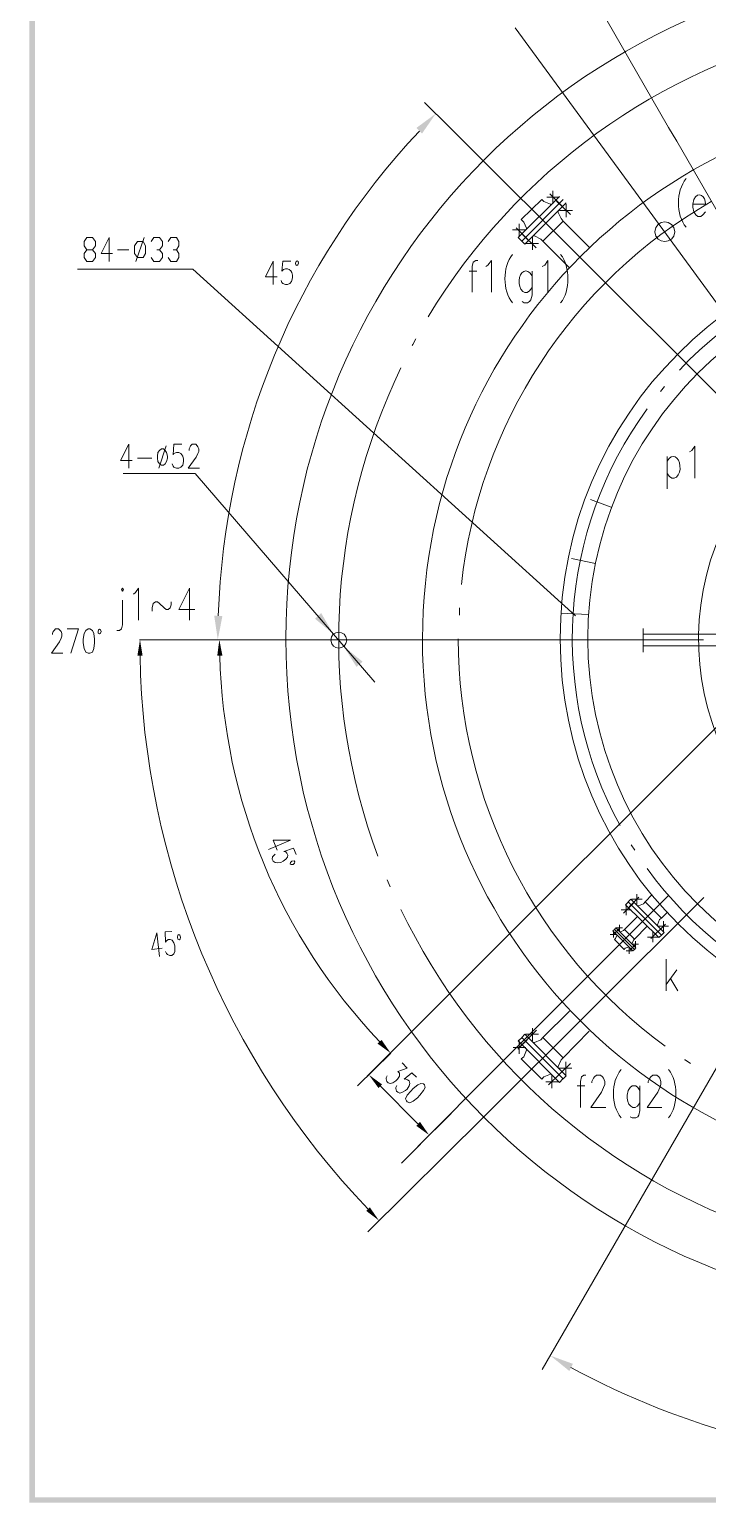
# Model space of a CAD drawing. Header units: millimetres. Extents: x 0 to 1648, y 27 to 2331.
# Drawn here: x 78 to 316, y 27 to 545 of the extents above; entities that cross this region are included whole.
import ezdxf

# ---------------------------------------------------------------- set-up
doc = ezdxf.new("R2010")
doc.units = ezdxf.units.MM
doc.layers.add('1', color=7, linetype='Continuous')

msp = doc.modelspace()

# ---------------------------------------------------------------- hatches: boundary and pattern name
h = msp.add_hatch(color=0)
h.dxf.hatch_style = 2
h.paths.add_polyline_path([(77.94, 27.231732), (79.92, 29.031732), (77.94, 2331.231732)])
h = msp.add_hatch(color=0)
h.dxf.hatch_style = 2
h.paths.add_polyline_path([(79.92, 29.031732), (77.94, 2331.231732), (79.92, 2329.431732)])
h = msp.add_hatch(color=0)
h.dxf.hatch_style = 2
h.paths.add_polyline_path([(214.02, 510.711732), (216, 508.731732), (220.86, 515.751732)])
h = msp.add_hatch(color=0)
h.dxf.hatch_style = 2
h.paths.add_polyline_path([(145.8, 338.991732), (142.92, 339.171732), (144.18, 330.711732)])
h = msp.add_hatch(color=0)
h.dxf.hatch_style = 2
h.paths.add_polyline_path([(178.38, 338.091732), (180.54, 340.071732), (184.86, 332.691732)])
h = msp.add_hatch(color=0)
h.dxf.hatch_style = 2
h.paths.add_polyline_path([(115.92, 325.131732), (117.72, 325.131732), (116.82, 330.711732)])
h = msp.add_hatch(color=0)
h.dxf.hatch_style = 2
h.paths.add_polyline_path([(144, 325.131732), (145.8, 325.131732), (144.72, 330.711732)])
h = msp.add_hatch(color=0)
h.dxf.hatch_style = 2
h.paths.add_polyline_path([(192.96, 321.171732), (195.12, 322.971732), (188.46, 328.371732)])
h = msp.add_hatch(color=0)
h.dxf.hatch_style = 2
h.paths.add_polyline_path([(201.78, 189.951732), (200.34, 188.691732), (205.02, 185.271732)])
h = msp.add_hatch(color=0)
h.dxf.hatch_style = 2
h.paths.add_polyline_path([(201.96, 174.291732), (200.7, 173.031732), (197.28, 177.711732)])
h = msp.add_hatch(color=0)
h.dxf.hatch_style = 2
h.paths.add_polyline_path([(215.28, 161.151732), (214.02, 159.711732), (218.52, 156.471732)])
h = msp.add_hatch(color=0)
h.dxf.hatch_style = 2
h.paths.add_polyline_path([(197.64, 131.091732), (196.38, 129.831732), (200.88, 126.411732)])
h = msp.add_hatch(color=0)
h.dxf.hatch_style = 2
h.paths.add_polyline_path([(267.84, 73.491732), (269.1, 76.011732), (261.18, 78.891732)])
h = msp.add_hatch(color=0)
h.dxf.hatch_style = 2
h.paths.add_polyline_path([(1647.54, 27.231732), (1645.56, 29.031732), (77.94, 27.231732)])
h = msp.add_hatch(color=0)
h.dxf.hatch_style = 2
h.paths.add_polyline_path([(1645.56, 29.031732), (77.94, 27.231732), (79.92, 29.031732)])

# ---------------------------------------------------------------- linework, layer by layer
at = {"layer": '1', "color": 0, "lineweight": 5}
for points in [[(302.76, 510.891732), (272.52, 563.451732)], [(406.44, 330.711732), (340.02, 421.251732), (315.18, 455.271732), (248.76, 545.991732)], [(225.54, 511.071732), (216.9, 519.711732)], [(229.5, 507.111732), (225.54, 511.071732)], [(305.64, 506.031732), (302.76, 510.891732)], [(229.5, 507.111732), (406.44, 330.711732)], [(367.02, 399.471732), (305.64, 506.031732)], [(261, 487.491732), (265.14, 483.351732)], [(262.08, 488.571732), (262.08, 484.071732)], [(249.84, 472.191732), (264.42, 486.591732)], [(258.12, 485.511732), (250.92, 478.491732)], [(266.76, 484.431732), (252.18, 469.851732), (251.1, 470.931732), (265.68, 485.511732)], [(258.12, 485.511732), (258.84, 484.791732), (261.18, 483.891732), (261.54, 483.711732), (261.72, 483.891732)], [(264.42, 486.411732), (259.92, 486.411732)], [(268.2, 480.291732), (263.34, 484.971732)], [(266.76, 483.891732), (266.76, 479.391732)], [(250.2, 477.051732), (250.2, 472.551732)], [(250.92, 478.491732), (251.82, 477.591732), (252.72, 475.431732)], [(265.68, 477.951732), (258.48, 470.931732), (267.84, 461.571732)], [(264.06, 481.731732), (263.88, 481.371732), (263.88, 481.011732), (264.96, 478.851732), (265.68, 477.951732)], [(268.92, 481.731732), (264.42, 481.731732)], [(274.86, 468.771732), (265.68, 477.951732)], [(98.1, 463.731732), (97.2, 465.171732), (97.2, 466.611732), (98.1, 467.871732), (100.08, 467.871732), (101.16, 469.311732), (101.16, 470.751732), (100.08, 472.191732), (98.1, 472.191732), (97.2, 470.751732), (97.2, 469.311732), (98.1, 467.871732)], [(107.1, 466.611732), (103.14, 466.611732), (106.02, 472.191732), (106.02, 463.731732)], [(115.38, 463.731732), (118.26, 472.191732)], [(120.78, 470.751732), (121.68, 472.191732), (123.66, 472.191732), (124.74, 470.751732), (124.74, 469.311732), (123.66, 467.871732), (122.76, 467.871732)], [(126.72, 470.751732), (127.62, 472.191732), (129.6, 472.191732), (130.5, 470.751732), (130.5, 469.311732), (129.6, 467.871732), (128.52, 467.871732)], [(252.36, 474.891732), (247.86, 474.891732)], [(249.12, 475.611732), (253.26, 471.471732)], [(251.1, 470.931732), (249.84, 472.191732)], [(256.14, 468.591732), (251.46, 473.091732)], [(252.54, 474.891732), (252.72, 475.071732), (252.72, 475.431732)], [(255.6, 472.731732), (255.24, 472.731732), (254.88, 472.551732)], [(254.88, 472.371732), (254.88, 467.871732)], [(255.6, 472.731732), (257.76, 471.651732), (258.48, 470.931732)], [(100.08, 467.871732), (101.16, 466.611732), (101.16, 465.171732), (100.08, 463.731732), (98.1, 463.731732)], [(108.9, 467.871732), (112.86, 467.871732)], [(115.92, 465.171732), (114.84, 466.611732), (114.84, 469.311732), (115.92, 470.751732), (117.9, 470.751732), (118.8, 469.311732), (118.8, 466.611732), (117.9, 465.171732), (115.92, 465.171732)], [(123.66, 467.871732), (124.74, 466.611732), (124.74, 465.171732), (123.66, 463.731732), (121.68, 463.731732), (120.78, 465.171732)], [(129.6, 467.871732), (130.5, 466.611732), (130.5, 465.171732), (129.6, 463.731732), (127.62, 463.731732), (126.72, 465.171732)], [(257.04, 470.031732), (252.54, 470.031732)], [(163.62, 463.911732), (160.92, 458.331732), (165.06, 458.331732)], [(163.62, 463.911732), (163.62, 455.631732)], [(235.62, 464.091732), (234.9, 464.091732), (234, 463.551732), (233.64, 461.931732), (233.64, 452.931732)], [(238.5, 461.931732), (239.22, 462.471732), (240.48, 464.091732), (240.48, 452.931732)], [(258.3, 461.931732), (259.2, 462.471732), (260.28, 464.091732), (260.28, 452.931732)], [(135.36, 461.031732), (94.86, 461.031732)], [(270, 339.171732), (135.36, 461.031732)], [(232.56, 460.311732), (235.26, 460.311732)], [(254.7, 460.311732), (254.7, 451.851732), (254.34, 450.231732), (253.8, 449.691732), (253.08, 449.151732), (252, 449.151732), (251.28, 449.691732)], [(213.84, 436.551732), (212.76, 434.571732), (212.58, 434.211732)], [(301.32, 419.811732), (299.88, 418.011732)], [(112.86, 399.471732), (109.98, 393.711732), (114.12, 393.711732)], [(112.86, 399.471732), (112.86, 391.011732)], [(131.58, 399.471732), (128.7, 399.471732), (128.52, 395.691732), (128.7, 396.231732), (129.6, 396.591732), (130.5, 396.591732), (131.22, 396.231732), (131.94, 395.331732), (132.12, 394.251732), (132.12, 393.351732), (131.94, 392.091732), (131.22, 391.371732), (130.5, 391.011732), (129.6, 391.011732), (128.7, 391.371732), (128.52, 391.731732), (128.16, 392.631732)], [(134.1, 397.311732), (134.1, 397.851732), (134.46, 398.571732), (134.64, 398.931732), (135.18, 399.471732), (136.44, 399.471732), (136.98, 398.931732), (137.16, 398.571732), (137.52, 397.851732), (137.52, 396.951732), (137.16, 396.231732), (136.62, 394.971732), (133.74, 391.011732), (137.7, 391.011732)], [(115.92, 394.611732), (120.96, 394.611732)], [(124.38, 397.851732), (123.66, 397.311732), (123.12, 396.591732), (122.94, 395.331732), (122.94, 394.611732), (123.12, 393.351732), (123.66, 392.631732), (124.38, 392.091732), (125.1, 392.091732), (125.64, 392.631732), (126.18, 393.351732), (126.54, 394.611732), (126.54, 395.331732), (126.18, 396.591732), (125.64, 397.311732), (125.1, 397.851732), (124.38, 397.851732)], [(126, 398.931732), (123.48, 391.011732)], [(302.22, 395.151732), (302.22, 383.811732)], [(310.14, 396.771732), (310.86, 397.311732), (311.94, 398.751732), (311.94, 387.591732)], [(110.88, 389.211732), (136.08, 389.211732)], [(199.44, 315.771732), (136.26, 389.211732)], [(282.6, 377.331732), (275.22, 380.031732)], [(277.02, 357.531732), (268.56, 359.331732)], [(110.34, 348.351732), (110.7, 347.811732), (111.06, 348.351732), (110.7, 348.891732), (110.34, 348.351732)], [(114.48, 346.731732), (115.2, 347.271732), (116.28, 348.891732), (116.28, 337.551732)], [(134.28, 348.891732), (130.5, 341.331732), (136.08, 341.331732)], [(134.28, 348.891732), (134.28, 337.551732)], [(110.7, 344.571732), (110.7, 335.931732), (110.34, 334.491732), (109.62, 333.951732), (108.72, 333.951732)], [(121.14, 340.791732), (121.14, 341.871732), (121.5, 343.491732), (122.22, 344.031732), (122.94, 344.031732), (123.66, 343.491732), (125.28, 341.871732), (126, 341.331732), (126.72, 341.331732), (127.44, 341.871732), (127.8, 342.951732), (127.8, 344.031732)], [(229.14, 341.871732), (229.14, 339.351732)], [(274.5, 339.531732), (264.96, 340.071732)], [(86.04, 332.511732), (86.04, 332.871732), (86.22, 333.591732), (86.58, 333.951732), (87.12, 334.491732), (88.2, 334.491732), (88.74, 333.951732), (89.1, 333.591732), (89.28, 332.871732), (89.28, 331.971732), (89.1, 331.251732), (88.56, 329.991732), (85.68, 326.031732), (89.64, 326.031732)], [(92.52, 326.031732), (95.22, 334.491732), (91.26, 334.491732)], [(98.64, 334.491732), (97.74, 333.951732), (97.2, 332.871732), (96.84, 330.891732), (96.84, 329.631732), (97.2, 327.651732), (97.74, 326.391732), (98.64, 326.031732), (99.18, 326.031732), (100.08, 326.391732), (100.62, 327.651732), (100.8, 329.631732), (100.8, 330.891732), (100.62, 332.871732), (100.08, 333.951732), (99.18, 334.491732), (98.64, 334.491732)], [(293.76, 334.671732), (293.76, 326.391732)], [(337.32, 332.691732), (293.94, 332.691732)], [(149.04, 330.711732), (116.64, 330.711732)], [(149.22, 330.711732), (139.14, 330.711732)], [(149.22, 330.711732), (315, 330.711732)], [(350.28, 330.711732), (196.74, 177.171732)], [(337.32, 328.551732), (293.94, 328.551732)], [(169.74, 260.151732), (162, 256.911732)], [(169.74, 260.151732), (163.62, 260.151732), (165.06, 256.731732)], [(171.72, 255.111732), (170.82, 257.451732), (167.4, 256.191732), (167.94, 256.191732), (168.48, 255.651732), (168.84, 254.931732), (168.66, 254.211732), (168.12, 253.491732), (167.22, 252.771732), (166.32, 252.411732), (165.24, 252.231732), (164.34, 252.411732), (163.62, 252.771732), (163.26, 253.491732), (163.44, 254.391732), (163.8, 254.751732), (164.34, 255.291732)], [(289.62, 258.531732), (290.88, 256.731732)], [(203.76, 246.291732), (204.84, 243.771732)], [(233.1, 171.051732), (302.76, 240.711732)], [(315.18, 239.991732), (237.6, 162.771732)], [(287.64, 237.471732), (288.54, 238.371732)], [(289.44, 239.451732), (288.54, 238.551732)], [(288.54, 238.551732), (300.24, 226.851732)], [(292.32, 240.171732), (288.9, 236.751732)], [(301.14, 227.751732), (289.44, 239.451732)], [(289.8, 239.451732), (293.4, 239.451732)], [(291.6, 241.251732), (291.6, 237.651732)], [(294.48, 238.551732), (293.94, 237.831732), (292.14, 237.111732)], [(297, 241.071732), (294.48, 238.551732)], [(294.48, 238.551732), (300.24, 232.791732)], [(286.02, 235.671732), (289.62, 235.671732)], [(286.92, 234.591732), (290.34, 238.011732)], [(291.78, 233.331732), (287.28, 228.831732)], [(299.34, 225.951732), (287.64, 237.471732)], [(287.82, 237.471732), (287.82, 233.871732)], [(291.6, 237.291732), (291.78, 237.111732), (292.14, 237.111732)], [(302.22, 234.771732), (300.24, 232.791732)], [(127.98, 228.111732), (125.64, 227.931732), (125.82, 224.331732), (126, 224.691732), (126.72, 225.231732), (127.44, 225.231732), (128.16, 225.051732), (128.7, 224.151732), (129.06, 223.071732), (129.06, 222.351732), (129.06, 221.091732), (128.7, 220.191732), (127.98, 219.651732), (127.26, 219.651732), (126.54, 220.011732), (126.18, 220.371732), (125.82, 221.091732)], [(283.14, 228.291732), (283.68, 228.831732)], [(290.16, 221.271732), (283.14, 228.291732)], [(283.32, 228.111732), (283.32, 225.951732)], [(283.5, 227.211732), (284.76, 228.471732)], [(284.22, 229.371732), (283.68, 228.831732)], [(283.68, 228.831732), (290.7, 221.811732)], [(285.3, 229.011732), (284.04, 227.751732)], [(291.24, 222.351732), (284.22, 229.371732)], [(284.4, 229.371732), (286.56, 229.371732)], [(285.48, 230.451732), (285.48, 228.291732)], [(285.66, 228.111732), (285.66, 227.931732), (285.84, 227.931732)], [(287.28, 228.831732), (286.92, 228.471732), (285.84, 227.931732)], [(287.28, 228.831732), (290.7, 225.411732), (295.2, 229.911732)], [(296.46, 225.591732), (301.68, 230.631732)], [(300.24, 232.791732), (299.52, 232.251732), (298.8, 230.451732), (298.8, 230.091732), (298.98, 229.911732)], [(299.16, 229.911732), (302.76, 229.911732)], [(300.96, 231.711732), (300.96, 228.111732)], [(122.76, 227.571732), (120.96, 221.811732), (124.56, 222.171732)], [(122.76, 227.571732), (123.66, 219.291732)], [(282.24, 227.031732), (284.4, 227.031732)], [(283.68, 225.231732), (284.04, 225.591732)], [(283.68, 225.231732), (287.1, 221.811732)], [(284.04, 225.591732), (284.58, 226.671732)], [(284.58, 226.671732), (284.58, 226.851732), (284.4, 226.851732)], [(289.26, 221.631732), (290.52, 222.891732)], [(290.88, 223.251732), (289.62, 221.991732)], [(289.98, 223.971732), (289.8, 223.791732), (289.98, 223.611732)], [(290.34, 225.051732), (289.98, 223.971732)], [(289.98, 223.611732), (292.14, 223.611732)], [(290.7, 225.411732), (290.34, 225.051732)], [(291.06, 224.691732), (291.06, 222.531732)], [(295.38, 226.131732), (298.98, 226.131732)], [(297.18, 227.931732), (297.18, 224.331732)], [(300.24, 226.851732), (299.34, 225.951732)], [(300.24, 226.851732), (301.14, 227.751732)], [(287.1, 221.811732), (287.46, 222.171732)], [(287.46, 222.171732), (288.54, 222.531732)], [(287.82, 221.271732), (289.98, 221.271732)], [(288.9, 222.531732), (288.72, 222.711732), (288.54, 222.531732)], [(288.9, 222.351732), (288.9, 220.191732)], [(290.7, 221.811732), (290.16, 221.271732)], [(290.7, 221.811732), (291.24, 222.351732)], [(301.86, 218.391732), (301.86, 207.231732)], [(305.64, 214.611732), (301.86, 209.391732)], [(337.86, 211.731732), (258.3, 74.031732)], [(303.48, 211.371732), (306, 207.231732)], [(267.84, 200.031732), (258.48, 190.851732)], [(256.32, 193.371732), (249.66, 186.711732)], [(252.18, 191.931732), (251.1, 190.851732)], [(266.76, 177.351732), (252.18, 191.931732)], [(252.54, 191.931732), (257.04, 191.931732)], [(254.88, 194.091732), (254.88, 189.591732)], [(274.86, 193.011732), (265.68, 183.651732)], [(248.04, 187.251732), (252.54, 187.251732)], [(249.84, 189.591732), (251.1, 190.671732)], [(264.42, 175.011732), (249.84, 189.591732)], [(250.2, 189.591732), (250.2, 185.091732)], [(250.56, 187.611732), (253.26, 190.311732)], [(251.1, 190.851732), (265.68, 176.271732)], [(252.72, 186.351732), (252.72, 186.531732), (252.72, 186.891732)], [(254.88, 189.231732), (255.24, 189.051732), (255.6, 189.051732)], [(258.48, 190.851732), (257.76, 189.951732), (255.6, 189.051732)], [(258.48, 190.851732), (265.68, 183.651732)], [(205.02, 185.271732), (193.32, 173.751732)], [(208.98, 181.851732), (210.78, 180.051732), (207.54, 178.791732), (208.08, 178.251732), (208.08, 177.711732), (208.08, 177.171732), (207.36, 176.091732), (206.82, 175.551732), (205.74, 174.831732), (204.84, 174.651732), (204.12, 174.831732), (203.58, 175.371732), (203.4, 176.271732), (203.4, 176.631732), (203.76, 177.351732)], [(252.72, 186.351732), (251.82, 184.011732), (250.92, 183.291732)], [(250.92, 183.291732), (258.12, 176.091732)], [(260.46, 174.111732), (268.2, 181.671732)], [(265.68, 183.651732), (264.96, 182.931732), (263.88, 180.591732), (263.88, 180.411732), (264.06, 180.051732)], [(266.58, 182.211732), (266.58, 177.711732)], [(308.34, 182.931732), (308.52, 182.931732), (310.5, 181.671732)], [(214.02, 176.811732), (212.4, 178.431732), (209.7, 176.091732), (210.06, 176.271732), (210.96, 175.911732), (211.5, 175.551732), (211.68, 174.651732), (211.5, 173.751732), (210.78, 172.671732), (210.24, 172.131732), (209.16, 171.591732), (208.26, 171.231732), (207.54, 171.591732), (207, 171.951732), (206.82, 172.851732), (206.82, 173.211732), (207.18, 173.931732)], [(261.72, 177.711732), (261.54, 177.891732), (261.18, 177.891732), (258.84, 176.991732), (258.12, 176.091732)], [(261.72, 177.531732), (261.72, 173.031732)], [(264.24, 180.051732), (268.74, 180.051732)], [(265.5, 176.271732), (264.42, 175.011732)], [(265.68, 176.271732), (266.76, 177.351732)], [(273.6, 177.531732), (272.88, 177.531732), (272.16, 176.991732), (271.8, 175.371732), (271.8, 166.191732)], [(275.76, 174.831732), (275.76, 175.371732), (276.3, 176.451732), (276.66, 176.991732), (277.38, 177.531732), (278.82, 177.531732), (279.54, 176.991732), (279.9, 176.451732), (280.26, 175.371732), (280.26, 174.291732), (279.9, 173.211732), (279.18, 171.591732), (275.4, 166.191732), (280.62, 166.191732)], [(295.56, 174.831732), (295.56, 175.371732), (296.1, 176.451732), (296.46, 176.991732), (297.18, 177.531732), (298.62, 177.531732), (299.34, 176.991732), (299.7, 176.451732), (300.06, 175.371732), (300.06, 174.291732), (299.7, 173.211732), (298.98, 171.591732), (295.2, 166.191732), (300.42, 166.191732)], [(201.24, 173.751732), (214.56, 160.431732)], [(235.44, 173.391732), (208.8, 146.571732)], [(216.54, 174.471732), (215.64, 174.651732), (214.56, 174.111732), (212.94, 172.851732), (212.04, 171.951732), (210.78, 170.511732), (210.24, 169.251732), (210.6, 168.531732), (210.78, 168.171732), (211.68, 167.811732), (212.94, 168.351732), (214.38, 169.611732), (215.28, 170.511732), (216.54, 172.131732), (217.08, 173.211732), (216.9, 174.111732), (216.54, 174.471732)], [(259.56, 175.191732), (264.06, 175.191732)], [(270.54, 173.751732), (273.24, 173.751732)], [(292.68, 173.751732), (292.68, 165.111732), (292.32, 163.491732), (291.96, 162.951732), (291.24, 162.591732), (289.98, 162.591732), (289.26, 162.951732)], [(237.6, 162.771732), (196.92, 122.451732)], [(226.26, 164.031732), (214.56, 152.511732)]]:
    msp.add_lwpolyline(points, dxfattribs=at)
for points, knots in [([(644.76, 331.071732), (644.4, 462.831732), (538.2, 569.211732), (406.44, 569.391732), (274.68, 569.211732), (168.3, 462.831732), (168.12, 331.071732), (168.3, 199.311732), (274.5, 93.111732), (406.44, 92.751732), (538.2, 93.111732), (644.4, 199.131732), (644.76, 331.071732)], [0, 0, 0, 0, 1, 1, 1, 2, 2, 2, 3, 3, 3, 4, 4, 4, 4]), ([(596.7, 331.071732), (596.52, 436.371732), (511.74, 521.151732), (406.44, 521.331732), (301.14, 521.151732), (216.36, 436.371732), (216.18, 331.071732), (216.18, 225.771732), (301.14, 140.991732), (406.44, 140.811732), (511.56, 140.991732), (596.52, 225.771732), (596.7, 331.071732)], [0, 0, 0, 0, 1, 1, 1, 2, 2, 2, 3, 3, 3, 4, 4, 4, 4]), ([(311.22, 483.891732), (311.22, 483.891732), (315.72, 483.891732), (315.72, 483.891732), (315.9, 486.771732), (313.2, 488.751732), (311.58, 485.511732), (311.58, 485.511732), (311.22, 483.891732), (311.22, 483.891732), (311.22, 483.891732), (311.22, 482.811732), (311.22, 482.811732), (311.22, 482.811732), (311.58, 481.191732), (311.58, 481.191732), (311.58, 481.191732), (312.3, 480.111732), (312.3, 480.111732), (312.3, 480.111732), (313.02, 479.571732), (313.02, 479.571732), (313.02, 479.571732), (314.1, 479.571732), (314.1, 479.571732), (314.1, 479.571732), (314.82, 480.111732), (314.82, 480.111732), (314.82, 480.111732), (315.72, 481.191732), (315.72, 481.191732)], [0, 0, 0, 0, 1, 1, 1, 2, 2, 2, 3, 3, 3, 4, 4, 4, 5, 5, 5, 6, 6, 6, 7, 7, 7, 8, 8, 8, 9, 9, 9, 10, 10, 10, 10]), ([(304.92, 474.171732), (304.56, 478.851732), (298.26, 478.851732), (297.9, 474.171732), (298.26, 469.671732), (304.56, 469.671732), (304.92, 474.171732)], [0, 0, 0, 0, 1, 1, 1, 2, 2, 2, 2]), ([(548.64, 331.071732), (548.46, 409.731732), (485.28, 472.911732), (406.62, 473.091732), (328.14, 472.911732), (264.6, 409.551732), (264.6, 331.071732), (264.6, 252.591732), (328.14, 189.051732), (406.62, 189.051732), (485.28, 189.231732), (548.46, 252.411732), (548.64, 331.071732)], [0, 0, 0, 0, 1, 1, 1, 2, 2, 2, 3, 3, 3, 4, 4, 4, 4]), ([(169.92, 463.911732), (169.92, 463.911732), (167.04, 463.911732), (167.04, 463.911732), (167.04, 463.911732), (166.68, 460.311732), (166.68, 460.311732), (168.3, 462.291732), (170.82, 460.851732), (170.46, 457.971732), (170.46, 457.971732), (170.1, 456.711732), (170.1, 456.711732), (170.1, 456.711732), (169.56, 455.991732), (169.56, 455.991732), (169.56, 455.991732), (168.66, 455.631732), (168.66, 455.631732), (168.66, 455.631732), (167.94, 455.631732), (167.94, 455.631732), (167.94, 455.631732), (167.04, 455.991732), (167.04, 455.991732), (167.04, 455.991732), (166.68, 456.351732), (166.68, 456.351732), (166.68, 456.351732), (166.5, 457.071732), (166.5, 457.071732)], [0, 0, 0, 0, 1, 1, 1, 2, 2, 2, 3, 3, 3, 4, 4, 4, 5, 5, 5, 6, 6, 6, 7, 7, 7, 8, 8, 8, 9, 9, 9, 10, 10, 10, 10]), ([(172.62, 463.191732), (172.62, 464.271732), (171.54, 464.271732), (171.54, 463.191732), (171.54, 462.111732), (172.44, 462.111732), (172.62, 463.191732)], [0, 0, 0, 0, 1, 1, 1, 2, 2, 2, 2]), ([(254.7, 458.691732), (252.9, 462.111732), (250.2, 459.951732), (250.2, 457.071732), (249.66, 454.191732), (252.54, 450.591732), (254.7, 454.551732)], [0, 0, 0, 0, 1, 1, 1, 2, 2, 2, 2]), ([(538.56, 331.071732), (538.2, 404.151732), (479.52, 463.011732), (406.44, 463.191732), (333.36, 463.011732), (274.5, 404.151732), (274.32, 331.071732), (274.5, 257.991732), (333.18, 199.131732), (406.44, 198.951732), (479.52, 199.131732), (538.2, 257.991732), (538.56, 331.071732)], [0, 0, 0, 0, 1, 1, 1, 2, 2, 2, 3, 3, 3, 4, 4, 4, 4]), ([(302.22, 393.531732), (304.02, 396.771732), (306.54, 394.791732), (306.72, 391.911732), (307.26, 388.851732), (304.38, 385.251732), (302.22, 389.211732)], [0, 0, 0, 0, 1, 1, 1, 2, 2, 2, 2]), ([(103.14, 333.591732), (102.96, 334.671732), (102.06, 334.671732), (102.06, 333.591732), (101.88, 332.511732), (103.14, 332.511732), (103.14, 333.591732)], [0, 0, 0, 0, 1, 1, 1, 2, 2, 2, 2]), ([(189.54, 330.531732), (189.36, 334.311732), (183.96, 334.311732), (183.96, 330.531732), (184.14, 326.751732), (189.36, 326.931732), (189.54, 330.531732)], [0, 0, 0, 0, 1, 1, 1, 2, 2, 2, 2]), ([(170.28, 252.771732), (169.2, 252.231732), (169.56, 251.331732), (170.64, 251.691732), (171.72, 252.231732), (171.54, 253.311732), (170.28, 252.771732)], [0, 0, 0, 0, 1, 1, 1, 2, 2, 2, 2]), ([(129.96, 226.131732), (129.96, 224.871732), (131.22, 224.871732), (131.04, 226.131732), (130.86, 227.391732), (129.96, 227.391732), (129.96, 226.131732)], [0, 0, 0, 0, 1, 1, 1, 2, 2, 2, 2]), ([(292.68, 172.131732), (292.68, 172.131732), (291.96, 173.211732), (291.96, 173.211732), (291.96, 173.211732), (291.24, 173.751732), (291.24, 173.751732), (291.24, 173.751732), (289.98, 173.751732), (289.98, 173.751732), (289.98, 173.751732), (289.26, 173.211732), (289.26, 173.211732), (289.26, 173.211732), (288.54, 172.131732), (288.54, 172.131732), (288.54, 172.131732), (288.18, 170.511732), (288.18, 170.511732), (287.64, 167.631732), (290.52, 163.851732), (292.68, 167.811732)], [0, 0, 0, 0, 1, 1, 1, 2, 2, 2, 3, 3, 3, 4, 4, 4, 5, 5, 5, 6, 6, 6, 7, 7, 7, 7])]:
    msp.add_open_spline(points, degree=3, knots=knots, dxfattribs=at)
for points in [[(357.48, 545.091732), (299.34, 531.771732), (248.94, 495.411732), (218.16, 444.291732)], [(215.1, 509.631732), (171.36, 463.191732), (146.52, 402.711732), (144.36, 339.171732)], [(308.88, 492.891732), (305.28, 488.391732), (305.28, 480.291732), (308.88, 475.791732)], [(317.7, 484.791732), (268.56, 456.711732), (235.98, 406.311732), (229.86, 350.151732)], [(448.92, 461.751732), (398.52, 478.311732), (342.9, 464.091732), (306.54, 425.571732)], [(247.86, 466.251732), (244.26, 461.751732), (244.26, 453.651732), (247.86, 449.151732)], [(264.78, 466.251732), (268.2, 461.751732), (268.2, 453.471732), (264.78, 449.151732)], [(208.62, 426.291732), (182.52, 372.291732), (179.64, 310.551732), (200.52, 254.571732)], [(295.2, 411.891732), (263.88, 369.231732), (260.28, 311.631732), (285.66, 265.371732)], [(366.66, 399.471732), (320.04, 372.471732), (313.2, 308.391732), (352.98, 272.031732)], [(321.48, 369.051732), (296.82, 314.151732), (329.94, 250.611732), (388.98, 239.091732)], [(228.78, 331.071732), (228.78, 274.551732), (255.78, 221.091732), (301.5, 187.791732)], [(116.82, 325.131732), (118.08, 252.591732), (146.88, 182.931732), (197.1, 130.371732)], [(144.9, 325.131732), (146.16, 274.371732), (166.14, 226.131732), (201.06, 189.411732)], [(295.2, 250.251732), (325.8, 207.591732), (380.16, 185.811732), (431.64, 195.891732)], [(208.62, 235.851732), (234.18, 182.211732), (281.52, 140.631732), (338.04, 122.451732)], [(286.02, 179.511732), (282.42, 175.191732), (282.42, 166.911732), (286.02, 162.591732)], [(302.76, 179.511732), (306.18, 175.191732), (306.18, 166.911732), (302.76, 162.591732)], [(268.38, 74.751732), (307.98, 53.331732), (352.98, 41.271732), (397.98, 40.011732)]]:
    msp.add_open_spline(points, degree=3, dxfattribs=at)

doc.saveas('drawing.dxf')
